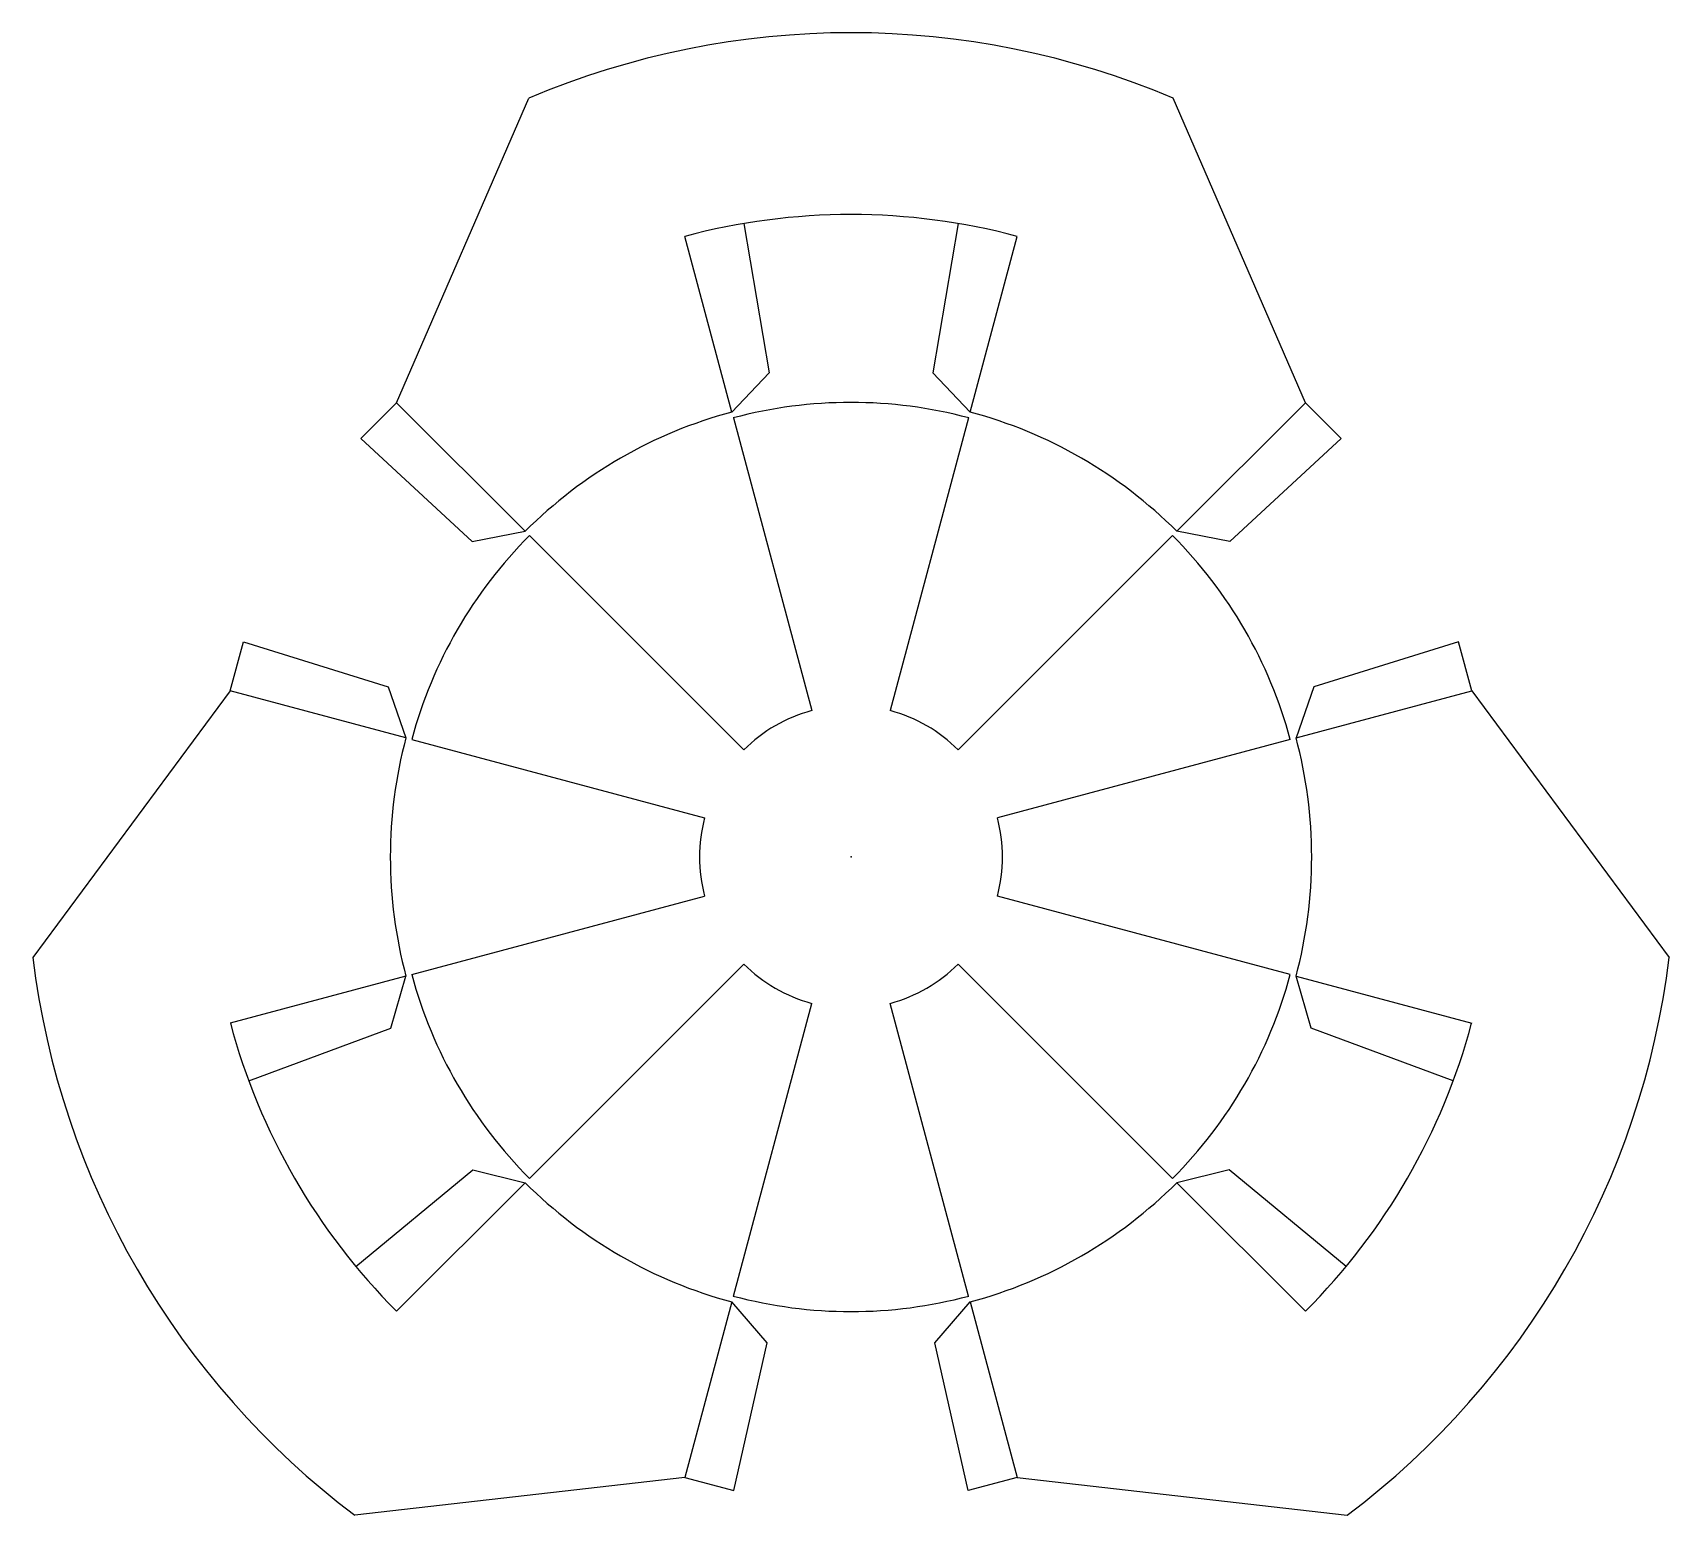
# Model space of a CAD drawing. Header units: millimetres. Extents: x -135 to 135, y -109 to 136.
import ezdxf

# ---------------------------------------------------------------- set-up
doc = ezdxf.new("R2010")
doc.units = ezdxf.units.MM
doc.header["$PDSIZE"] = -1

msp = doc.modelspace()

# ---------------------------------------------------------------- linework, layer by layer
at = {"color": 7, "linetype": 'Continuous'}
for p, q in [((-74.95, 74.95), (-53.14, 125.19)), ((74.95, 74.95), (53.14, 125.19)), ((-17.68, 104.52), (-13.51, 79.87)), ((17.68, 104.52), (13.51, 79.87)), ((-19.67, 73.41), (-27.43, 102.39)), ((19.67, 73.41), (27.43, 102.39)), ((-13.51, 79.87), (-19.67, 73.41)), ((13.51, 79.87), (19.67, 73.41)), ((-74.95, 74.95), (-80.87, 69.03)), ((-53.74, 53.74), (-74.95, 74.95)), ((53.74, 53.74), (74.95, 74.95)), ((74.95, 74.95), (80.87, 69.03)), ((-19.41, 72.44), (-6.47, 24.15)), ((19.41, 72.44), (6.47, 24.15)), ((-80.87, 69.03), (-62.51, 52.07)), ((80.87, 69.03), (62.51, 52.07)), ((-62.51, 52.07), (-53.74, 53.74)), ((-53.03, 53.03), (-17.68, 17.68)), ((53.03, 53.03), (17.68, 17.68)), ((62.51, 52.07), (53.74, 53.74)), ((-102.39, 27.43), (-100.22, 35.52)), ((-100.22, 35.52), (-76.35, 28.1)), ((100.22, 35.52), (76.35, 28.1)), ((102.39, 27.43), (100.22, 35.52)), ((-102.39, 27.43), (-134.99, -16.57)), ((-73.41, 19.67), (-102.39, 27.43)), ((-76.35, 28.1), (-73.41, 19.67)), ((76.35, 28.1), (73.41, 19.67)), ((73.41, 19.67), (102.39, 27.43)), ((102.39, 27.43), (134.99, -16.57)), ((-72.44, 19.41), (-24.15, 6.47)), ((72.44, 19.41), (24.15, 6.47)), ((-72.44, -19.41), (-24.15, -6.47)), ((72.44, -19.41), (24.15, -6.47)), ((-53.03, -53.03), (-17.68, -17.68)), ((53.03, -53.03), (17.68, -17.68)), ((-73.41, -19.67), (-102.39, -27.43)), ((-75.92, -28.23), (-73.41, -19.67)), ((75.92, -28.23), (73.41, -19.67)), ((73.41, -19.67), (102.39, -27.43)), ((-19.41, -72.44), (-6.47, -24.15)), ((19.41, -72.44), (6.47, -24.15)), ((-99.35, -36.95), (-75.92, -28.23)), ((99.35, -36.95), (75.92, -28.23)), ((-81.67, -67.57), (-62.41, -51.63)), ((-53.74, -53.74), (-74.95, -74.95)), ((-62.41, -51.63), (-53.74, -53.74)), ((62.41, -51.63), (53.74, -53.74)), ((53.74, -53.74), (74.95, -74.95)), ((81.67, -67.57), (62.41, -51.63)), ((-19.67, -73.41), (-27.43, -102.39)), ((-13.84, -80.17), (-19.67, -73.41)), ((13.84, -80.17), (19.67, -73.41)), ((19.67, -73.41), (27.43, -102.39)), ((-19.35, -104.55), (-13.84, -80.17)), ((19.35, -104.55), (13.84, -80.17)), ((-27.43, -102.39), (-81.85, -108.61)), ((-27.43, -102.39), (-19.35, -104.55)), ((27.43, -102.39), (19.35, -104.55)), ((27.43, -102.39), (81.85, -108.61))]:
    msp.add_line(p, q, dxfattribs=at)
for radius, start, end in [(136, 67, 113), (106, 75, 105), (76, 105, 135), (75, 75, 105), (76, 45, 75), (75, 135, 165), (75, 15, 45), (25, 105, 135), (25, 45, 75), (76, 165, 195), (76, 345, 15), (25, 165, 195), (25, 345, 15), (136, 187, 233), (25, 225, 255), (25, 285, 315), (136, 307, 353), (75, 195, 225), (75, 315, 345), (106, 195, 225), (106, 315, 345), (76, 225, 255), (76, 285, 315), (75, 255, 285)]:
    msp.add_arc((0, 0), radius, start, end, dxfattribs=at)
msp.add_point((0, 0), dxfattribs=at)
msp.add_point((0, 0), dxfattribs=at)
msp.add_point((0, 0), dxfattribs=at)
msp.add_point((0, 0), dxfattribs=at)

doc.saveas('drawing.dxf')
